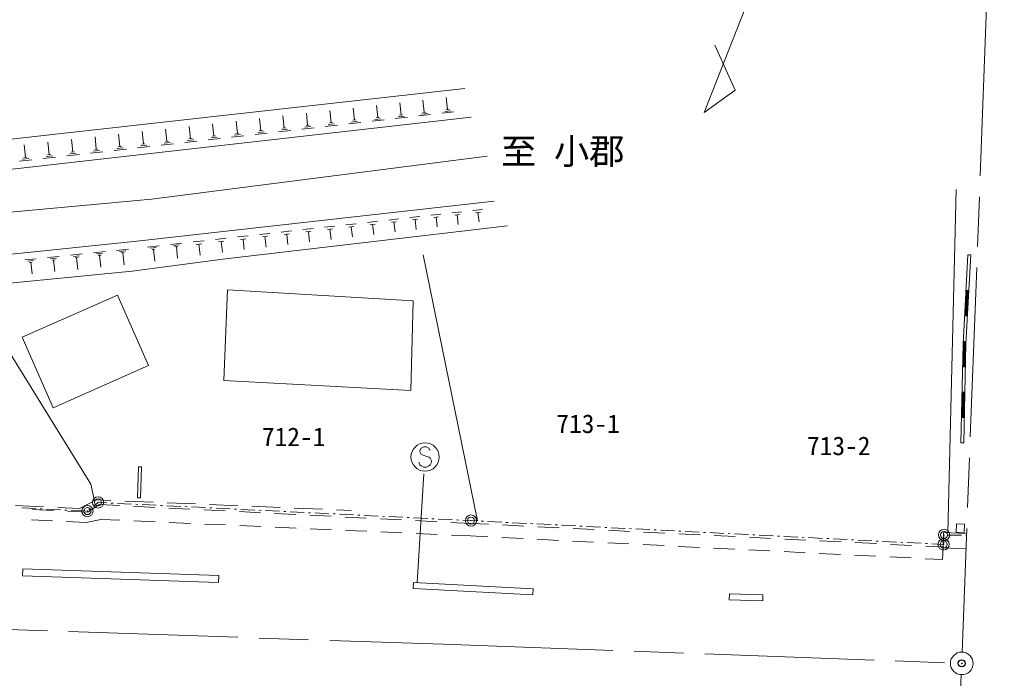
# Model space of a CAD drawing. Units: millimetres, scale not verified. Extents: x 40000 to 680000, y 20000 to 380000.
# Drawn here: x 500702 to 569880, y 257056 to 303730 of the extents above; entities that cross this region are included whole.
import ezdxf
from ezdxf.enums import TextEntityAlignment as Align

# ---------------------------------------------------------------- set-up
doc = ezdxf.new("R2010")
doc.units = ezdxf.units.MM
doc.header["$LTSCALE"] = 1000
doc.header["$PDMODE"] = 32
doc.header["$PDSIZE"] = 500
doc.linetypes.add('CHAIN', pattern=[18.5, 12, -1.5, 3.5, -1.5])
for name, color, linetype, lineweight in [('M-BGD', 7, 'Continuous', 13), ('M-BMK', 2, 'CHAIN', 13), ('M-BMK-ROW', 30, 'Continuous', 13), ('M-BMK-SRVR', 3, 'Continuous', 13), ('M-STR-HTXT', 7, 'Continuous', 13)]:
    doc.layers.add(name, color=color, linetype=linetype, lineweight=lineweight)
doc.layers.add('M-BMK-HTXT', color=7, linetype='Continuous')
doc.layers.add('M-OTRS', color=6, linetype='Continuous')
doc.styles.add('ＭＳ ゴシック', font='')
doc.styles.get('ＭＳ ゴシック').set_extended_font_data('MS Gothic')

msp = doc.modelspace()

# ---------------------------------------------------------------- linework, layer by layer
at = {"layer": 'M-BGD'}
for p, q in [((531011, 297348), (530915, 298200)), ((526065, 296790), (525971, 297647)), ((527716, 296976), (527620, 297831)), ((529364, 297162), (529269, 298016)), ((519449, 296042), (519356, 296906)), ((521105, 296229), (521012, 297091)), ((522760, 296416), (522666, 297277)), ((524414, 296603), (524319, 297462)), ((526173, 296802), (525958, 296778)), ((528167, 296811), (527312, 296714)), ((527942, 296893), (527514, 296845)), ((527823, 296988), (527609, 296964)), ((529815, 296997), (528962, 296901)), ((529590, 297080), (529163, 297032)), ((529471, 297174), (529257, 297150)), ((531461, 297184), (530609, 297087)), ((531236, 297266), (530810, 297218)), ((531118, 297361), (530905, 297336)), ((512806, 295291), (512714, 296162)), ((514469, 295479), (514377, 296348)), ((516131, 295667), (516038, 296534)), ((517791, 295855), (517698, 296720)), ((521333, 296146), (520902, 296097)), ((521213, 296241), (520998, 296217)), ((523215, 296250), (522355, 296152)), ((522988, 296333), (522558, 296284)), ((522868, 296428), (522653, 296404)), ((524867, 296437), (524009, 296340)), ((524640, 296520), (524211, 296471)), ((524521, 296615), (524306, 296591)), ((526518, 296624), (525661, 296527)), ((526292, 296707), (525863, 296658)), ((506138, 294538), (506047, 295415)), ((507807, 294727), (507717, 295602)), ((509475, 294915), (509384, 295789)), ((511141, 295103), (511050, 295976)), ((514699, 295395), (514265, 295346)), ((514578, 295492), (514361, 295467)), ((516589, 295500), (515722, 295401)), ((516360, 295583), (515926, 295534)), ((516239, 295679), (516022, 295655)), ((518248, 295687), (517383, 295589)), ((518019, 295771), (517587, 295722)), ((517899, 295867), (517682, 295842)), ((519905, 295875), (519042, 295777)), ((519677, 295959), (519245, 295910)), ((519557, 296054), (519341, 296030)), ((521561, 296063), (520699, 295965)), ((501119, 293971), (501030, 294853)), ((502793, 294160), (502704, 295041)), ((504466, 294349), (504377, 295228)), ((507916, 294739), (507698, 294714)), ((509936, 294746), (509063, 294647)), ((509706, 294831), (509269, 294781)), ((509584, 294927), (509366, 294903)), ((511602, 294935), (510730, 294836)), ((511372, 295019), (510936, 294970)), ((511250, 295116), (511033, 295091)), ((513266, 295123), (512396, 295025)), ((513036, 295207), (512601, 295158)), ((512915, 295304), (512697, 295279)), ((514928, 295311), (514060, 295213)), ((503026, 294075), (502586, 294025)), ((502903, 294173), (502683, 294148)), ((504930, 294179), (504052, 294080)), ((504698, 294264), (504259, 294214)), ((504576, 294362), (504356, 294337)), ((506600, 294368), (505724, 294269)), ((506369, 294453), (505931, 294404)), ((506247, 294550), (506028, 294526)), ((508269, 294557), (507395, 294458)), ((508038, 294642), (507601, 294592)), ((501584, 293800), (500703, 293701)), ((501352, 293886), (500911, 293836)), ((501229, 293983), (501009, 293958)), ((503258, 293990), (502378, 293890)), ((566439, 267386), (567019, 291690)), ((529838, 289864), (530528, 289941)), ((531326, 290031), (532009, 290107)), ((531516, 289879), (531858, 289917)), ((531687, 289898), (531763, 289215)), ((532808, 290197), (533484, 290273)), ((532996, 290047), (533334, 290085)), ((533165, 290066), (533241, 289389)), ((523819, 289189), (524535, 289269)), ((525334, 289358), (526043, 289438)), ((525531, 289201), (525886, 289241)), ((525708, 289221), (525787, 288511)), ((526842, 289528), (527545, 289607)), ((527037, 289372), (527389, 289411)), ((527213, 289391), (527291, 288688)), ((528343, 289696), (529040, 289774)), ((528537, 289542), (528885, 289581)), ((528711, 289561), (528789, 288865)), ((530030, 289711), (530375, 289749)), ((530202, 289730), (530279, 289040)), ((517690, 288501), (518434, 288584)), ((519233, 288674), (519970, 288757)), ((519437, 288510), (519806, 288552)), ((519622, 288531), (519703, 287794)), ((520768, 288846), (521498, 288928)), ((520971, 288684), (521336, 288725)), ((521154, 288705), (521234, 287974)), ((522297, 289018), (523020, 289099)), ((522498, 288857), (522860, 288898)), ((522679, 288878), (522759, 288154)), ((524018, 289029), (524376, 289070)), ((524197, 289050), (524276, 288333)), ((511386, 287794), (512191, 287884)), ((512997, 287974), (513778, 288062)), ((513214, 287801), (513605, 287845)), ((513409, 287823), (513494, 287042)), ((514584, 288153), (515342, 288238)), ((514795, 287984), (515174, 288027)), ((514985, 288006), (515067, 287248)), ((516141, 288327), (516892, 288411)), ((516350, 288160), (516725, 288203)), ((516537, 288182), (516619, 287430)), ((517897, 288336), (518269, 288378)), ((518083, 288357), (518164, 287613)), ((504302, 287038), (505139, 287125)), ((505931, 287208), (506776, 287295)), ((506153, 287124), (506576, 287168)), ((507567, 287378), (508421, 287466)), ((507792, 287293), (508219, 287337)), ((507910, 287197), (508123, 287220)), ((508017, 287209), (508108, 286355)), ((509752, 287610), (510579, 287703)), ((509970, 287530), (510384, 287577)), ((510085, 287438), (510292, 287461)), ((510189, 287450), (510278, 286622)), ((511599, 287716), (512001, 287761)), ((511710, 287627), (511912, 287649)), ((511811, 287638), (511898, 286833)), ((501072, 286703), (501891, 286788)), ((501287, 286621), (501697, 286664)), ((501400, 286530), (501605, 286551)), ((501503, 286540), (501588, 285721)), ((502683, 286870), (503511, 286956)), ((502901, 286788), (503315, 286831)), ((503015, 286695), (503222, 286717)), ((503118, 286706), (503205, 285878)), ((504522, 286956), (504941, 286999)), ((504638, 286862), (504847, 286884)), ((504743, 286873), (504831, 286036)), ((506270, 287029), (506481, 287051)), ((506375, 287040), (506465, 286195)), ((533135, 268214), (529278, 287055)), ((567511, 280762), (567863, 287071)), ((567711, 280754), (568062, 287060)), ((567863, 287071), (568062, 287060)), ((567661, 282742), (567762, 284539)), ((567701, 282740), (567802, 284537)), ((567921, 284530), (567722, 284541)), ((567741, 282738), (567842, 284535)), ((567781, 282735), (567881, 284533)), ((567621, 282744), (567821, 282733)), ((567521, 280947), (567721, 280936)), ((567561, 280945), (567551, 280761)), ((567591, 280759), (567601, 280943)), ((567641, 280940), (567631, 280758)), ((567671, 280756), (567681, 280938)), ((567362, 273742), (567511, 280762)), ((567517, 279140), (567551, 280761)), ((567591, 280759), (567557, 279139)), ((567562, 273738), (567711, 280754)), ((567596, 279138), (567631, 280758)), ((567671, 280756), (567636, 279137)), ((567477, 279141), (567676, 279137)), ((567638, 277337), (567438, 277341)), ((567440, 275541), (567478, 277340)), ((567480, 275540), (567518, 277339)), ((567520, 275539), (567558, 277339)), ((567560, 275538), (567598, 277338)), ((567400, 275542), (567600, 275537)), ((529149, 273380), (529058, 273198)), ((529331, 273471), (529149, 273380)), ((529512, 273471), (529331, 273471)), ((529694, 273380), (529512, 273471)), ((529785, 273198), (529694, 273380)), ((567362, 273742), (567562, 273738)), ((529058, 273198), (529058, 273107)), ((529058, 273107), (529149, 272925)), ((529149, 272925), (529694, 272743)), ((529694, 272743), (529785, 272652)), ((529785, 272652), (529876, 272471)), ((529058, 272198), (528967, 272380)), ((529149, 272107), (529058, 272198)), ((529331, 272016), (529149, 272107)), ((529512, 272016), (529331, 272016)), ((529694, 272107), (529512, 272016)), ((529785, 272198), (529694, 272107)), ((529876, 272380), (529785, 272198)), ((529876, 272471), (529876, 272380)), ((500408, 269315), (502406, 269221)), ((503405, 269174), (504948, 269101)), ((504948, 269101), (506139, 269707)), ((505531, 268838), (506345, 269377)), ((506139, 269707), (507167, 269664)), ((506345, 269377), (507778, 269304)), ((508166, 269623), (510164, 269540)), ((508776, 269254), (510274, 269177)), ((511163, 269499), (513161, 269416)), ((511273, 269127), (512771, 269051)), ((514161, 269375), (516159, 269292)), ((517158, 269251), (519156, 269168)), ((520155, 269127), (522154, 269044)), ((501611, 269020), (503109, 268950)), ((504108, 268904), (505531, 268838)), ((513770, 269000), (515268, 268924)), ((516267, 268873), (517765, 268797)), ((518763, 268746), (520261, 268670)), ((521260, 268619), (522758, 268543)), ((523153, 269003), (524180, 268961)), ((523757, 268492), (525255, 268416)), ((501542, 268294), (503041, 268223)), ((504039, 268176), (505426, 268110)), ((505426, 268110), (506449, 268324)), ((506449, 268324), (507805, 268263)), ((508804, 268218), (510302, 268151)), ((511301, 268106), (512800, 268039)), ((513799, 267994), (515297, 267927)), ((516296, 267882), (517795, 267815)), ((518794, 267770), (520292, 267703)), ((526254, 268365), (527752, 268289)), ((528750, 268238), (530249, 268162)), ((531247, 268111), (532679, 268039)), ((532679, 268039), (533910, 267977)), ((534909, 267927), (536407, 267852)), ((537405, 267802), (538904, 267728)), ((521291, 267658), (522790, 267591)), ((523789, 267546), (525287, 267479)), ((526286, 267434), (527785, 267367)), ((528784, 267322), (530282, 267255)), ((531281, 267210), (532637, 267149)), ((532637, 267149), (533866, 267088)), ((534865, 267038), (536363, 266963)), ((539902, 267678), (541400, 267603)), ((542399, 267553), (543897, 267478)), ((544896, 267428), (546394, 267353)), ((547393, 267304), (548891, 267229)), ((549890, 267179), (551388, 267104)), ((552387, 267054), (553885, 266979)), ((537362, 266913), (538860, 266838)), ((539859, 266788), (541357, 266713)), ((542356, 266664), (543854, 266589)), ((544853, 266539), (546351, 266464)), ((547350, 266414), (548848, 266339)), ((554884, 266929), (556382, 266854)), ((557380, 266805), (558879, 266730)), ((559877, 266680), (561376, 266605)), ((562374, 266555), (563872, 266480)), ((564871, 266430), (566102, 266369)), ((566102, 266369), (566057, 265480)), ((549847, 266289), (551345, 266215)), ((552343, 266165), (553842, 266090)), ((554840, 266040), (556338, 265965)), ((557337, 265915), (558835, 265840)), ((559834, 265790), (561332, 265716)), ((562331, 265666), (563829, 265591)), ((564828, 265541), (566057, 265480))]:
    msp.add_line(p, q, dxfattribs=at)
for points in [[(532231, 298851), (495199, 294703), (483304, 293652), (473825, 293027)], [(471597, 290628), (498085, 292901), (532675, 296818)], [(66582, 280294), (146350, 281538), (204894, 282241), (259012, 282845), (315743, 283388), (366105, 283941), (401974, 284329), (430347, 285243), (458770, 286733), (479297, 288182), (510046, 291006), (533821, 294051)], [(328032, 281195), (351420, 281129), (381214, 281234), (396269, 281398), (416152, 282125), (447353, 283108), (467679, 284080), (484642, 285498), (509003, 288030), (534310, 290869)], [(535261, 289124), (515102, 286748), (508668, 285907), (491532, 284240), (479614, 283212), (470516, 282558), (457492, 281810), (447023, 281451), (441672, 281202), (433174, 280875), (423523, 280610), (406044, 280065), (391712, 279707), (375666, 279426), (368203, 279255), (348697, 278990), (327630, 278499)], [(497961, 283397), (505754, 270818), (506020, 269646)]]:
    msp.add_lwpolyline(points, dxfattribs=at)
for points in [[(515437, 284579), (528581, 283804), (528413, 277462), (515173, 278155)], [(500880, 281225), (507644, 284202), (509840, 279213), (503076, 276235)], [(509346, 272049), (509278, 269847), (509067, 269853), (509134, 272055)], [(567016, 267411), (567585, 267388), (567608, 267980), (567039, 268003)], [(567768, 267336), (567726, 266242), (566098, 266304), (566139, 267398)], [(500929, 264822), (514819, 264353), (514802, 263851), (500912, 264320)], [(528593, 263858), (537070, 263403), (537047, 262983), (528571, 263438)], [(550971, 263063), (553342, 262985), (553328, 262557), (550957, 262635)]]:
    msp.add_lwpolyline(points, close=True, dxfattribs=at)
msp.add_circle((529422, 272743), 1000, dxfattribs=at)
at = {"layer": 'M-BMK'}
for p, q in [((569880, 323137), (567449, 258925)), ((567388, 257326), (565610, 210960))]:
    msp.add_line(p, q, dxfattribs=at)
msp.add_lwpolyline([(66912, 265195), (106443, 265962), (156735, 266827), (166994, 267004), (202242, 267394), (248751, 267862), (267014, 267928), (293417, 267858), (315477, 267654), (331536, 267418), (352407, 266611), (367128, 265884), (402274, 264354), (467196, 261610), (530733, 259483), (567419, 258126)], dxfattribs=at)
at = {"layer": 'M-BMK-ROW'}
for p, q in [((500857, 269133), (501856, 269086)), ((505967, 269286), (506260, 269528)), ((506260, 269528), (506880, 269497)), ((507179, 269483), (507329, 269475)), ((507629, 269461), (508628, 269412)), ((508927, 269397), (509077, 269390)), ((509377, 269375), (510376, 269327)), ((510675, 269312), (510825, 269305)), ((511125, 269290), (512124, 269241)), ((512423, 269227), (512573, 269219)), ((512873, 269205), (513872, 269156)), ((514171, 269141), (514321, 269134)), ((514621, 269119), (515619, 269070)), ((502156, 269071), (502305, 269064)), ((502605, 269050), (503604, 269002)), ((503904, 268988), (504053, 268981)), ((504353, 268967), (505352, 268919)), ((505620, 269000), (505736, 269095)), ((515919, 269056), (516069, 269049)), ((516369, 269034), (517367, 268985)), ((517667, 268970), (517817, 268963)), ((518116, 268949), (519115, 268900)), ((519415, 268885), (519565, 268878)), ((519864, 268863), (520863, 268814)), ((521163, 268800), (521313, 268792)), ((521612, 268778), (522611, 268729)), ((522911, 268714), (523061, 268707)), ((523360, 268692), (524359, 268644)), ((524659, 268629), (524808, 268622)), ((525108, 268607), (526107, 268558)), ((526407, 268544), (526556, 268536)), ((526856, 268522), (527855, 268473)), ((528154, 268458), (528304, 268451)), ((528604, 268436), (529603, 268387)), ((529902, 268373), (530052, 268366)), ((530352, 268351), (531351, 268302)), ((531650, 268287), (531800, 268280)), ((532100, 268266), (532671, 268238)), ((532671, 268238), (533099, 268216)), ((533398, 268201), (533548, 268193)), ((533848, 268178), (534846, 268128)), ((535146, 268113), (535296, 268105)), ((535595, 268090), (536594, 268040)), ((536894, 268025), (537044, 268017)), ((537343, 268002), (538342, 267952)), ((538642, 267936), (538791, 267929)), ((539091, 267914), (540090, 267863)), ((540389, 267848), (540539, 267841)), ((540839, 267826), (541837, 267775)), ((542137, 267760), (542287, 267752)), ((542586, 267737), (543585, 267687)), ((543885, 267672), (544035, 267664)), ((544334, 267649), (545333, 267599)), ((545633, 267584), (545782, 267576)), ((546082, 267561), (547081, 267511)), ((547380, 267496), (547530, 267488)), ((547830, 267473), (548829, 267422)), ((549128, 267407), (549278, 267400)), ((549578, 267385), (550576, 267334)), ((550876, 267319), (551026, 267312)), ((551325, 267296), (552324, 267246)), ((552624, 267231), (552774, 267223)), ((553073, 267208), (554072, 267158)), ((554371, 267143), (554521, 267135)), ((554821, 267120), (555820, 267070)), ((556119, 267055), (556269, 267047)), ((556569, 267032), (557567, 266982)), ((566159, 267016), (566165, 267166)), ((566412, 267216), (567412, 267196)), ((567712, 267190), (567762, 267189)), ((557867, 266966), (558017, 266959)), ((558316, 266944), (559315, 266893)), ((559615, 266878), (559765, 266871)), ((560064, 266856), (561063, 266805)), ((561363, 266790), (561512, 266783)), ((561812, 266767), (562811, 266717)), ((563110, 266702), (563260, 266694)), ((563560, 266679), (564559, 266629)), ((564858, 266614), (565008, 266606)), ((565308, 266591), (566140, 266549)), ((566140, 266549), (566146, 266716))]:
    msp.add_line(p, q, dxfattribs=at)
for centre in [(506260, 269528), (505512, 268911), (532671, 268238), (566167, 267221), (566140, 266549)]:
    msp.add_circle(centre, 400, dxfattribs=at)
for p in [(505512, 268911), (506260, 269528), (532671, 268238), (566167, 267221), (566140, 266549)]:
    msp.add_point(p, dxfattribs=at)
at = {"layer": 'M-BMK-SRVR'}
for p, q in [((558710, 321344), (549175, 297155)), ((551371, 298732), (549948, 301917)), ((549175, 297155), (551371, 298732))]:
    msp.add_line(p, q, dxfattribs=at)
msp.add_circle((567419, 258126), 800, dxfattribs=at)
at = {"layer": 'M-OTRS'}
msp.add_point((567419, 258126), dxfattribs=at)
at = {"layer": 'M-STR-HTXT'}
msp.add_line((529341, 271562), (528862, 263843), dxfattribs=at)

# ---------------------------------------------------------------- texts
at = {"layer": 'M-BMK-HTXT', "style": 'ＭＳ ゴシック'}
msp.add_text('至 小郡', height=1833, dxfattribs=at).set_placement((539166, 294399), align=Align.MIDDLE_CENTER)
for s, p in [('713-1', (540962, 274044)), ('712-1', (520110, 273118)), ('713-2', (558710, 272478))]:
    msp.add_text(s, height=1320, dxfattribs=at).set_placement(p, align=Align.BOTTOM_CENTER)

doc.saveas('drawing.dxf')
